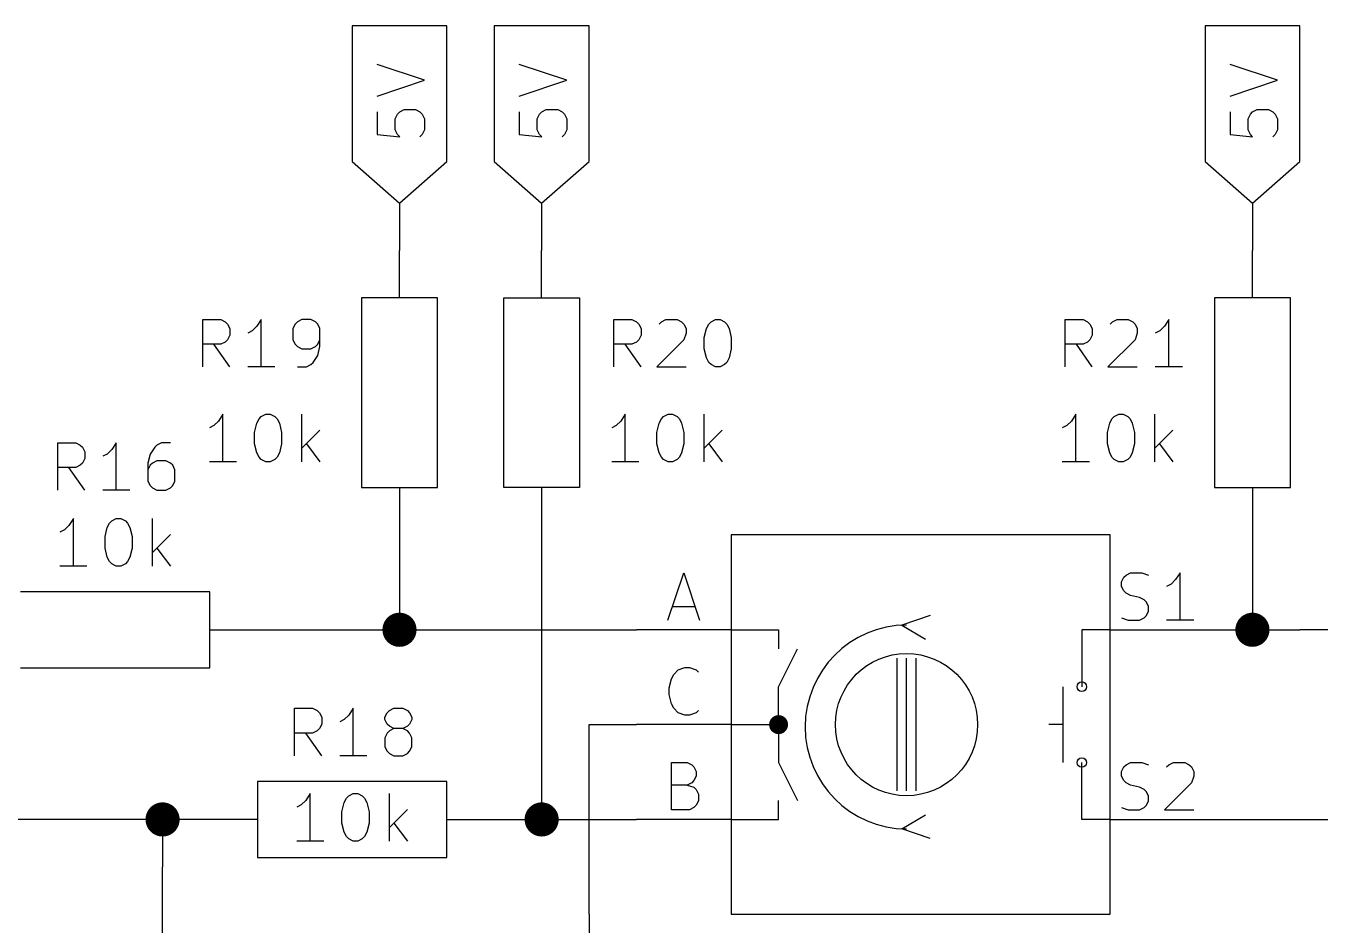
# Model space of a CAD drawing. Extents: x 0.4 to 11.3, y -7.9 to -0.4.
# Drawn here: x 3.006 to 4.371, y -3.811 to -2.863 of the extents above; entities that cross this region are included whole.
import ezdxf

# ---------------------------------------------------------------- set-up
doc = ezdxf.new("R2010")
doc.units = 0
doc.header["$MEASUREMENT"] = 0
for name, color, linetype in [('CYAN2', 4, 'CONTINUOUS'), ('GREEN3', 91, 'CONTINUOUS'), ('LYELLOW', 51, 'CONTINUOUS'), ('RED2', 1, 'CONTINUOUS'), ('RED3', 11, 'CONTINUOUS')]:
    doc.layers.add(name, color=color, linetype=linetype)

msp = doc.modelspace()

# ---------------------------------------------------------------- linework, layer by layer
at = {"layer": 'CYAN2', "linetype": 'CONTINUOUS'}
for p, q in [((3.1923, -3.2228), (3.1923, -3.1728)), ((3.1923, -3.1728), (3.2113, -3.1728)), ((3.1923, -3.2228), (3.1923, -3.1728)), ((3.1923, -3.1728), (3.2113, -3.1728)), ((3.2113, -3.1728), (3.2161, -3.1752)), ((3.2113, -3.1728), (3.2161, -3.1752)), ((3.2161, -3.1752), (3.2185, -3.1776)), ((3.2161, -3.1752), (3.2185, -3.1776)), ((3.2185, -3.1776), (3.2209, -3.1823)), ((3.2185, -3.1776), (3.2209, -3.1823)), ((3.2494, -3.1799), (3.2447, -3.1847)), ((3.2494, -3.1799), (3.2447, -3.1847)), ((3.2542, -3.1728), (3.2494, -3.1799)), ((3.2542, -3.1728), (3.2494, -3.1799)), ((3.2542, -3.2228), (3.2542, -3.1728)), ((3.2542, -3.2228), (3.2542, -3.1728)), ((3.2899, -3.1776), (3.2875, -3.1823)), ((3.2899, -3.1776), (3.2875, -3.1823)), ((3.2923, -3.1752), (3.2899, -3.1776)), ((3.2923, -3.1752), (3.2899, -3.1776)), ((3.2971, -3.1728), (3.2923, -3.1752)), ((3.2971, -3.1728), (3.2923, -3.1752)), ((3.3066, -3.1728), (3.2971, -3.1728)), ((3.3066, -3.1728), (3.2971, -3.1728)), ((3.3113, -3.1752), (3.3066, -3.1728)), ((3.3113, -3.1752), (3.3066, -3.1728)), ((3.3137, -3.1776), (3.3113, -3.1752)), ((3.3137, -3.1776), (3.3113, -3.1752)), ((3.3161, -3.1823), (3.3137, -3.1776)), ((3.3161, -3.1823), (3.3137, -3.1776)), ((3.6263, -3.2228), (3.6263, -3.1728)), ((3.6263, -3.1728), (3.6453, -3.1728)), ((3.6263, -3.2228), (3.6263, -3.1728)), ((3.6263, -3.1728), (3.6453, -3.1728)), ((3.6453, -3.1728), (3.6501, -3.1752)), ((3.6453, -3.1728), (3.6501, -3.1752)), ((3.6501, -3.1752), (3.6525, -3.1776)), ((3.6501, -3.1752), (3.6525, -3.1776)), ((3.6525, -3.1776), (3.6549, -3.1823)), ((3.6525, -3.1776), (3.6549, -3.1823)), ((3.6739, -3.1776), (3.6763, -3.1752)), ((3.6739, -3.1776), (3.6763, -3.1752)), ((3.6763, -3.1752), (3.681, -3.1728)), ((3.6763, -3.1752), (3.681, -3.1728)), ((3.681, -3.1728), (3.6929, -3.1728)), ((3.681, -3.1728), (3.6929, -3.1728)), ((3.6929, -3.1728), (3.6977, -3.1752)), ((3.6929, -3.1728), (3.6977, -3.1752)), ((3.6977, -3.1752), (3.7001, -3.1776)), ((3.6977, -3.1752), (3.7001, -3.1776)), ((3.7001, -3.1776), (3.7025, -3.1823)), ((3.7001, -3.1776), (3.7025, -3.1823)), ((3.7239, -3.1823), (3.7263, -3.1776)), ((3.7239, -3.1823), (3.7263, -3.1776)), ((3.7263, -3.1776), (3.7287, -3.1752)), ((3.7263, -3.1776), (3.7287, -3.1752)), ((3.7287, -3.1752), (3.7334, -3.1728)), ((3.7287, -3.1752), (3.7334, -3.1728)), ((3.7334, -3.1728), (3.7382, -3.1728)), ((3.7334, -3.1728), (3.7382, -3.1728)), ((3.7382, -3.1728), (3.7429, -3.1752)), ((3.7382, -3.1728), (3.7429, -3.1752)), ((3.7429, -3.1752), (3.7453, -3.1776)), ((3.7429, -3.1752), (3.7453, -3.1776)), ((3.7453, -3.1776), (3.7477, -3.1823)), ((3.7453, -3.1776), (3.7477, -3.1823)), ((4.1023, -3.2228), (4.1023, -3.1728)), ((4.1023, -3.1728), (4.1213, -3.1728)), ((4.1023, -3.2228), (4.1023, -3.1728)), ((4.1023, -3.1728), (4.1213, -3.1728)), ((4.1213, -3.1728), (4.1261, -3.1752)), ((4.1213, -3.1728), (4.1261, -3.1752)), ((4.1261, -3.1752), (4.1285, -3.1776)), ((4.1261, -3.1752), (4.1285, -3.1776)), ((4.1285, -3.1776), (4.1309, -3.1823)), ((4.1285, -3.1776), (4.1309, -3.1823)), ((4.1499, -3.1776), (4.1523, -3.1752)), ((4.1499, -3.1776), (4.1523, -3.1752)), ((4.1523, -3.1752), (4.1571, -3.1728)), ((4.1523, -3.1752), (4.1571, -3.1728)), ((4.1571, -3.1728), (4.169, -3.1728)), ((4.1571, -3.1728), (4.169, -3.1728)), ((4.169, -3.1728), (4.1737, -3.1752)), ((4.169, -3.1728), (4.1737, -3.1752)), ((4.1737, -3.1752), (4.1761, -3.1776)), ((4.1737, -3.1752), (4.1761, -3.1776)), ((4.1761, -3.1776), (4.1785, -3.1823)), ((4.1761, -3.1776), (4.1785, -3.1823)), ((4.2071, -3.1799), (4.2023, -3.1847)), ((4.2071, -3.1799), (4.2023, -3.1847)), ((4.2118, -3.1728), (4.2071, -3.1799)), ((4.2118, -3.1728), (4.2071, -3.1799)), ((4.2118, -3.2228), (4.2118, -3.1728)), ((4.2118, -3.2228), (4.2118, -3.1728)), ((3.2185, -3.1942), (3.2161, -3.1966)), ((3.2185, -3.1942), (3.2161, -3.1966)), ((3.2209, -3.1895), (3.2185, -3.1942)), ((3.2209, -3.1895), (3.2185, -3.1942)), ((3.2209, -3.1823), (3.2209, -3.1895)), ((3.2209, -3.1823), (3.2209, -3.1895)), ((3.2447, -3.1847), (3.2399, -3.1871)), ((3.2447, -3.1847), (3.2399, -3.1871)), ((3.2875, -3.1823), (3.2875, -3.1942)), ((3.2875, -3.1823), (3.2875, -3.1942)), ((3.2875, -3.1942), (3.2899, -3.199)), ((3.2875, -3.1942), (3.2899, -3.199)), ((3.3137, -3.199), (3.3161, -3.1942)), ((3.3137, -3.199), (3.3161, -3.1942)), ((3.3161, -3.2014), (3.3161, -3.1823)), ((3.3161, -3.2014), (3.3161, -3.1823)), ((3.6525, -3.1942), (3.6501, -3.1966)), ((3.6525, -3.1942), (3.6501, -3.1966)), ((3.6549, -3.1895), (3.6525, -3.1942)), ((3.6549, -3.1895), (3.6525, -3.1942)), ((3.6549, -3.1823), (3.6549, -3.1895)), ((3.6549, -3.1823), (3.6549, -3.1895)), ((3.7001, -3.1942), (3.6715, -3.2228)), ((3.7001, -3.1942), (3.6715, -3.2228)), ((3.7025, -3.1871), (3.7001, -3.1942)), ((3.7025, -3.1871), (3.7001, -3.1942)), ((3.7025, -3.1823), (3.7025, -3.1871)), ((3.7025, -3.1823), (3.7025, -3.1871)), ((3.7215, -3.1919), (3.7239, -3.1823)), ((3.7215, -3.1919), (3.7239, -3.1823)), ((3.7215, -3.2038), (3.7215, -3.1919)), ((3.7215, -3.2038), (3.7215, -3.1919)), ((3.7477, -3.1823), (3.7501, -3.1919)), ((3.7477, -3.1823), (3.7501, -3.1919)), ((3.7501, -3.1919), (3.7501, -3.2038)), ((3.7501, -3.1919), (3.7501, -3.2038)), ((4.1285, -3.1942), (4.1261, -3.1966)), ((4.1285, -3.1942), (4.1261, -3.1966)), ((4.1309, -3.1895), (4.1285, -3.1942)), ((4.1309, -3.1895), (4.1285, -3.1942)), ((4.1309, -3.1823), (4.1309, -3.1895)), ((4.1309, -3.1823), (4.1309, -3.1895)), ((4.1761, -3.1942), (4.1475, -3.2228)), ((4.1761, -3.1942), (4.1475, -3.2228)), ((4.1785, -3.1871), (4.1761, -3.1942)), ((4.1785, -3.1871), (4.1761, -3.1942)), ((4.1785, -3.1823), (4.1785, -3.1871)), ((4.1785, -3.1823), (4.1785, -3.1871)), ((4.2023, -3.1847), (4.1975, -3.1871)), ((4.2023, -3.1847), (4.1975, -3.1871)), ((3.2113, -3.199), (3.1923, -3.199)), ((3.2113, -3.199), (3.1923, -3.199)), ((3.2209, -3.2228), (3.2042, -3.199)), ((3.2209, -3.2228), (3.2042, -3.199)), ((3.2161, -3.1966), (3.2113, -3.199)), ((3.2161, -3.1966), (3.2113, -3.199)), ((3.2899, -3.199), (3.2923, -3.2014)), ((3.2899, -3.199), (3.2923, -3.2014)), ((3.2923, -3.2014), (3.2971, -3.2038)), ((3.2923, -3.2014), (3.2971, -3.2038)), ((3.2971, -3.2038), (3.3066, -3.2038)), ((3.2971, -3.2038), (3.3066, -3.2038)), ((3.3066, -3.2038), (3.3113, -3.2014)), ((3.3066, -3.2038), (3.3113, -3.2014)), ((3.3113, -3.2014), (3.3137, -3.199)), ((3.3113, -3.2014), (3.3137, -3.199)), ((3.3137, -3.2109), (3.3161, -3.2014)), ((3.3137, -3.2109), (3.3161, -3.2014)), ((3.6453, -3.199), (3.6263, -3.199)), ((3.6453, -3.199), (3.6263, -3.199)), ((3.6549, -3.2228), (3.6382, -3.199)), ((3.6549, -3.2228), (3.6382, -3.199)), ((3.6501, -3.1966), (3.6453, -3.199)), ((3.6501, -3.1966), (3.6453, -3.199)), ((3.7239, -3.2133), (3.7215, -3.2038)), ((3.7239, -3.2133), (3.7215, -3.2038)), ((3.7501, -3.2038), (3.7477, -3.2133)), ((3.7501, -3.2038), (3.7477, -3.2133)), ((4.1213, -3.199), (4.1023, -3.199)), ((4.1213, -3.199), (4.1023, -3.199)), ((4.1309, -3.2228), (4.1142, -3.199)), ((4.1309, -3.2228), (4.1142, -3.199)), ((4.1261, -3.1966), (4.1213, -3.199)), ((4.1261, -3.1966), (4.1213, -3.199)), ((3.2685, -3.2228), (3.2399, -3.2228)), ((3.2685, -3.2228), (3.2399, -3.2228)), ((3.2923, -3.2228), (3.3018, -3.2228)), ((3.2923, -3.2228), (3.3018, -3.2228)), ((3.3018, -3.2228), (3.3066, -3.2204)), ((3.3018, -3.2228), (3.3066, -3.2204)), ((3.3066, -3.2204), (3.309, -3.218)), ((3.3066, -3.2204), (3.309, -3.218)), ((3.309, -3.218), (3.3137, -3.2109)), ((3.309, -3.218), (3.3137, -3.2109)), ((3.6715, -3.2228), (3.7025, -3.2228)), ((3.6715, -3.2228), (3.7025, -3.2228)), ((3.7263, -3.218), (3.7239, -3.2133)), ((3.7263, -3.218), (3.7239, -3.2133)), ((3.7287, -3.2204), (3.7263, -3.218)), ((3.7287, -3.2204), (3.7263, -3.218)), ((3.7334, -3.2228), (3.7287, -3.2204)), ((3.7334, -3.2228), (3.7287, -3.2204)), ((3.7382, -3.2228), (3.7334, -3.2228)), ((3.7382, -3.2228), (3.7334, -3.2228)), ((3.7429, -3.2204), (3.7382, -3.2228)), ((3.7429, -3.2204), (3.7382, -3.2228)), ((3.7453, -3.218), (3.7429, -3.2204)), ((3.7453, -3.218), (3.7429, -3.2204)), ((3.7477, -3.2133), (3.7453, -3.218)), ((3.7477, -3.2133), (3.7453, -3.218)), ((4.1475, -3.2228), (4.1785, -3.2228)), ((4.1475, -3.2228), (4.1785, -3.2228)), ((4.2261, -3.2228), (4.1975, -3.2228)), ((4.2261, -3.2228), (4.1975, -3.2228)), ((3.2137, -3.2728), (3.209, -3.2799)), ((3.2137, -3.2728), (3.209, -3.2799)), ((3.2137, -3.3228), (3.2137, -3.2728)), ((3.2137, -3.3228), (3.2137, -3.2728)), ((3.2494, -3.2823), (3.2518, -3.2776)), ((3.2494, -3.2823), (3.2518, -3.2776)), ((3.2518, -3.2776), (3.2542, -3.2752)), ((3.2518, -3.2776), (3.2542, -3.2752)), ((3.2542, -3.2752), (3.259, -3.2728)), ((3.2542, -3.2752), (3.259, -3.2728)), ((3.259, -3.2728), (3.2637, -3.2728)), ((3.259, -3.2728), (3.2637, -3.2728)), ((3.2637, -3.2728), (3.2685, -3.2752)), ((3.2637, -3.2728), (3.2685, -3.2752)), ((3.2685, -3.2752), (3.2709, -3.2776)), ((3.2685, -3.2752), (3.2709, -3.2776)), ((3.2709, -3.2776), (3.2732, -3.2823)), ((3.2709, -3.2776), (3.2732, -3.2823)), ((3.297, -3.3228), (3.297, -3.2728)), ((3.297, -3.3228), (3.297, -3.2728)), ((3.6382, -3.2728), (3.6334, -3.2799)), ((3.6382, -3.2728), (3.6334, -3.2799)), ((3.6382, -3.3228), (3.6382, -3.2728)), ((3.6382, -3.3228), (3.6382, -3.2728)), ((3.6739, -3.2823), (3.6763, -3.2776)), ((3.6739, -3.2823), (3.6763, -3.2776)), ((3.6763, -3.2776), (3.6787, -3.2752)), ((3.6763, -3.2776), (3.6787, -3.2752)), ((3.6787, -3.2752), (3.6834, -3.2728)), ((3.6787, -3.2752), (3.6834, -3.2728)), ((3.6834, -3.2728), (3.6882, -3.2728)), ((3.6834, -3.2728), (3.6882, -3.2728)), ((3.6882, -3.2728), (3.6929, -3.2752)), ((3.6882, -3.2728), (3.6929, -3.2752)), ((3.6929, -3.2752), (3.6953, -3.2776)), ((3.6929, -3.2752), (3.6953, -3.2776)), ((3.6953, -3.2776), (3.6977, -3.2823)), ((3.6953, -3.2776), (3.6977, -3.2823)), ((3.7215, -3.3228), (3.7215, -3.2728)), ((3.7215, -3.3228), (3.7215, -3.2728)), ((4.1137, -3.2728), (4.109, -3.2799)), ((4.1137, -3.2728), (4.109, -3.2799)), ((4.1137, -3.3228), (4.1137, -3.2728)), ((4.1137, -3.3228), (4.1137, -3.2728)), ((4.1494, -3.2823), (4.1518, -3.2776)), ((4.1494, -3.2823), (4.1518, -3.2776)), ((4.1518, -3.2776), (4.1542, -3.2752)), ((4.1518, -3.2776), (4.1542, -3.2752)), ((4.1542, -3.2752), (4.159, -3.2728)), ((4.1542, -3.2752), (4.159, -3.2728)), ((4.159, -3.2728), (4.1637, -3.2728)), ((4.159, -3.2728), (4.1637, -3.2728)), ((4.1637, -3.2728), (4.1685, -3.2752)), ((4.1637, -3.2728), (4.1685, -3.2752)), ((4.1685, -3.2752), (4.1709, -3.2776)), ((4.1685, -3.2752), (4.1709, -3.2776)), ((4.1709, -3.2776), (4.1732, -3.2823)), ((4.1709, -3.2776), (4.1732, -3.2823)), ((4.197, -3.3228), (4.197, -3.2728)), ((4.197, -3.3228), (4.197, -3.2728)), ((3.2042, -3.2847), (3.1994, -3.2871)), ((3.2042, -3.2847), (3.1994, -3.2871)), ((3.209, -3.2799), (3.2042, -3.2847)), ((3.209, -3.2799), (3.2042, -3.2847)), ((3.2471, -3.2919), (3.2494, -3.2823)), ((3.2471, -3.2919), (3.2494, -3.2823)), ((3.2732, -3.2823), (3.2756, -3.2919)), ((3.2732, -3.2823), (3.2756, -3.2919)), ((3.3161, -3.2895), (3.297, -3.3085)), ((3.3161, -3.2895), (3.297, -3.3085)), ((3.6287, -3.2847), (3.6239, -3.2871)), ((3.6287, -3.2847), (3.6239, -3.2871)), ((3.6334, -3.2799), (3.6287, -3.2847)), ((3.6334, -3.2799), (3.6287, -3.2847)), ((3.6715, -3.2919), (3.6739, -3.2823)), ((3.6715, -3.2919), (3.6739, -3.2823)), ((3.6977, -3.2823), (3.7001, -3.2919)), ((3.6977, -3.2823), (3.7001, -3.2919)), ((3.7406, -3.2895), (3.7215, -3.3085)), ((3.7406, -3.2895), (3.7215, -3.3085)), ((4.1042, -3.2847), (4.0994, -3.2871)), ((4.1042, -3.2847), (4.0994, -3.2871)), ((4.109, -3.2799), (4.1042, -3.2847)), ((4.109, -3.2799), (4.1042, -3.2847)), ((4.1471, -3.2919), (4.1494, -3.2823)), ((4.1471, -3.2919), (4.1494, -3.2823)), ((4.1732, -3.2823), (4.1756, -3.2919)), ((4.1732, -3.2823), (4.1756, -3.2919)), ((4.2161, -3.2895), (4.197, -3.3085)), ((4.2161, -3.2895), (4.197, -3.3085)), ((3.0393, -3.3528), (3.0393, -3.3028)), ((3.0393, -3.3028), (3.0583, -3.3028)), ((3.0393, -3.3528), (3.0393, -3.3028)), ((3.0393, -3.3028), (3.0583, -3.3028)), ((3.0583, -3.3028), (3.0631, -3.3052)), ((3.0583, -3.3028), (3.0631, -3.3052)), ((3.1012, -3.3028), (3.0964, -3.3099)), ((3.1012, -3.3028), (3.0964, -3.3099)), ((3.1012, -3.3528), (3.1012, -3.3028)), ((3.1012, -3.3528), (3.1012, -3.3028)), ((3.1488, -3.3028), (3.144, -3.3052)), ((3.1488, -3.3028), (3.144, -3.3052)), ((3.1583, -3.3028), (3.1488, -3.3028)), ((3.1583, -3.3028), (3.1488, -3.3028)), ((3.2471, -3.3038), (3.2471, -3.2919)), ((3.2471, -3.3038), (3.2471, -3.2919)), ((3.2494, -3.3133), (3.2471, -3.3038)), ((3.2494, -3.3133), (3.2471, -3.3038)), ((3.2756, -3.3038), (3.2732, -3.3133)), ((3.2756, -3.3038), (3.2732, -3.3133)), ((3.2756, -3.2919), (3.2756, -3.3038)), ((3.2756, -3.2919), (3.2756, -3.3038)), ((3.3018, -3.3038), (3.3161, -3.3228)), ((3.3018, -3.3038), (3.3161, -3.3228)), ((3.6715, -3.3038), (3.6715, -3.2919)), ((3.6715, -3.3038), (3.6715, -3.2919)), ((3.6739, -3.3133), (3.6715, -3.3038)), ((3.6739, -3.3133), (3.6715, -3.3038)), ((3.7001, -3.3038), (3.6977, -3.3133)), ((3.7001, -3.3038), (3.6977, -3.3133)), ((3.7001, -3.2919), (3.7001, -3.3038)), ((3.7001, -3.2919), (3.7001, -3.3038)), ((3.7263, -3.3038), (3.7406, -3.3228)), ((3.7263, -3.3038), (3.7406, -3.3228)), ((4.1471, -3.3038), (4.1471, -3.2919)), ((4.1471, -3.3038), (4.1471, -3.2919)), ((4.1494, -3.3133), (4.1471, -3.3038)), ((4.1494, -3.3133), (4.1471, -3.3038)), ((4.1756, -3.3038), (4.1732, -3.3133)), ((4.1756, -3.3038), (4.1732, -3.3133)), ((4.1756, -3.2919), (4.1756, -3.3038)), ((4.1756, -3.2919), (4.1756, -3.3038)), ((4.2018, -3.3038), (4.2161, -3.3228)), ((4.2018, -3.3038), (4.2161, -3.3228)), ((3.0631, -3.3052), (3.0655, -3.3076)), ((3.0631, -3.3052), (3.0655, -3.3076)), ((3.0655, -3.3076), (3.0679, -3.3123)), ((3.0655, -3.3076), (3.0679, -3.3123)), ((3.0679, -3.3123), (3.0679, -3.3195)), ((3.0679, -3.3123), (3.0679, -3.3195)), ((3.0917, -3.3147), (3.0869, -3.3171)), ((3.0917, -3.3147), (3.0869, -3.3171)), ((3.0964, -3.3099), (3.0917, -3.3147)), ((3.0964, -3.3099), (3.0917, -3.3147)), ((3.1369, -3.3147), (3.1345, -3.3242)), ((3.1369, -3.3147), (3.1345, -3.3242)), ((3.1417, -3.3076), (3.1369, -3.3147)), ((3.1417, -3.3076), (3.1369, -3.3147)), ((3.144, -3.3052), (3.1417, -3.3076)), ((3.144, -3.3052), (3.1417, -3.3076)), ((3.2518, -3.318), (3.2494, -3.3133)), ((3.2518, -3.318), (3.2494, -3.3133)), ((3.2542, -3.3204), (3.2518, -3.318)), ((3.2542, -3.3204), (3.2518, -3.318)), ((3.2709, -3.318), (3.2685, -3.3204)), ((3.2709, -3.318), (3.2685, -3.3204)), ((3.2732, -3.3133), (3.2709, -3.318)), ((3.2732, -3.3133), (3.2709, -3.318)), ((3.6763, -3.318), (3.6739, -3.3133)), ((3.6763, -3.318), (3.6739, -3.3133)), ((3.6787, -3.3204), (3.6763, -3.318)), ((3.6787, -3.3204), (3.6763, -3.318)), ((3.6953, -3.318), (3.6929, -3.3204)), ((3.6953, -3.318), (3.6929, -3.3204)), ((3.6977, -3.3133), (3.6953, -3.318)), ((3.6977, -3.3133), (3.6953, -3.318)), ((4.1518, -3.318), (4.1494, -3.3133)), ((4.1518, -3.318), (4.1494, -3.3133)), ((4.1542, -3.3204), (4.1518, -3.318)), ((4.1542, -3.3204), (4.1518, -3.318)), ((4.1709, -3.318), (4.1685, -3.3204)), ((4.1709, -3.318), (4.1685, -3.3204)), ((4.1732, -3.3133), (4.1709, -3.318)), ((4.1732, -3.3133), (4.1709, -3.318)), ((3.0583, -3.329), (3.0393, -3.329)), ((3.0583, -3.329), (3.0393, -3.329)), ((3.0679, -3.3528), (3.0512, -3.329)), ((3.0679, -3.3528), (3.0512, -3.329)), ((3.0631, -3.3266), (3.0583, -3.329)), ((3.0631, -3.3266), (3.0583, -3.329)), ((3.0655, -3.3242), (3.0631, -3.3266)), ((3.0655, -3.3242), (3.0631, -3.3266)), ((3.0679, -3.3195), (3.0655, -3.3242)), ((3.0679, -3.3195), (3.0655, -3.3242)), ((3.1345, -3.3242), (3.1345, -3.3433)), ((3.1345, -3.3242), (3.1345, -3.3433)), ((3.1369, -3.3266), (3.1345, -3.3314)), ((3.1369, -3.3266), (3.1345, -3.3314)), ((3.1393, -3.3242), (3.1369, -3.3266)), ((3.1393, -3.3242), (3.1369, -3.3266)), ((3.144, -3.3218), (3.1393, -3.3242)), ((3.144, -3.3218), (3.1393, -3.3242)), ((3.1536, -3.3218), (3.144, -3.3218)), ((3.1536, -3.3218), (3.144, -3.3218)), ((3.1583, -3.3242), (3.1536, -3.3218)), ((3.1583, -3.3242), (3.1536, -3.3218)), ((3.1607, -3.3266), (3.1583, -3.3242)), ((3.1607, -3.3266), (3.1583, -3.3242)), ((3.1631, -3.3314), (3.1607, -3.3266)), ((3.1631, -3.3314), (3.1607, -3.3266)), ((3.1631, -3.3433), (3.1631, -3.3314)), ((3.1631, -3.3433), (3.1631, -3.3314)), ((3.228, -3.3228), (3.1994, -3.3228)), ((3.228, -3.3228), (3.1994, -3.3228)), ((3.259, -3.3228), (3.2542, -3.3204)), ((3.259, -3.3228), (3.2542, -3.3204)), ((3.2637, -3.3228), (3.259, -3.3228)), ((3.2637, -3.3228), (3.259, -3.3228)), ((3.2685, -3.3204), (3.2637, -3.3228)), ((3.2685, -3.3204), (3.2637, -3.3228)), ((3.6525, -3.3228), (3.6239, -3.3228)), ((3.6525, -3.3228), (3.6239, -3.3228)), ((3.6834, -3.3228), (3.6787, -3.3204)), ((3.6834, -3.3228), (3.6787, -3.3204)), ((3.6882, -3.3228), (3.6834, -3.3228)), ((3.6882, -3.3228), (3.6834, -3.3228)), ((3.6929, -3.3204), (3.6882, -3.3228)), ((3.6929, -3.3204), (3.6882, -3.3228)), ((4.128, -3.3228), (4.0994, -3.3228)), ((4.128, -3.3228), (4.0994, -3.3228)), ((4.159, -3.3228), (4.1542, -3.3204)), ((4.159, -3.3228), (4.1542, -3.3204)), ((4.1637, -3.3228), (4.159, -3.3228)), ((4.1637, -3.3228), (4.159, -3.3228)), ((4.1685, -3.3204), (4.1637, -3.3228)), ((4.1685, -3.3204), (4.1637, -3.3228)), ((3.1345, -3.3433), (3.1369, -3.348)), ((3.1345, -3.3433), (3.1369, -3.348)), ((3.1607, -3.348), (3.1631, -3.3433)), ((3.1607, -3.348), (3.1631, -3.3433)), ((3.1155, -3.3528), (3.0869, -3.3528)), ((3.1155, -3.3528), (3.0869, -3.3528)), ((3.1369, -3.348), (3.1393, -3.3504)), ((3.1369, -3.348), (3.1393, -3.3504)), ((3.1393, -3.3504), (3.144, -3.3528)), ((3.1393, -3.3504), (3.144, -3.3528)), ((3.144, -3.3528), (3.1536, -3.3528)), ((3.144, -3.3528), (3.1536, -3.3528)), ((3.1536, -3.3528), (3.1583, -3.3504)), ((3.1536, -3.3528), (3.1583, -3.3504)), ((3.1583, -3.3504), (3.1607, -3.348)), ((3.1583, -3.3504), (3.1607, -3.348)), ((3.0559, -3.3828), (3.0512, -3.3899)), ((3.0559, -3.3828), (3.0512, -3.3899)), ((3.0559, -3.4328), (3.0559, -3.3828)), ((3.0559, -3.4328), (3.0559, -3.3828)), ((3.094, -3.3876), (3.0964, -3.3852)), ((3.094, -3.3876), (3.0964, -3.3852)), ((3.0964, -3.3852), (3.1012, -3.3828)), ((3.0964, -3.3852), (3.1012, -3.3828)), ((3.1012, -3.3828), (3.1059, -3.3828)), ((3.1012, -3.3828), (3.1059, -3.3828)), ((3.1059, -3.3828), (3.1107, -3.3852)), ((3.1059, -3.3828), (3.1107, -3.3852)), ((3.1107, -3.3852), (3.1131, -3.3876)), ((3.1107, -3.3852), (3.1131, -3.3876)), ((3.1393, -3.4328), (3.1393, -3.3828)), ((3.1393, -3.4328), (3.1393, -3.3828)), ((3.0464, -3.3947), (3.0417, -3.3971)), ((3.0464, -3.3947), (3.0417, -3.3971)), ((3.0512, -3.3899), (3.0464, -3.3947)), ((3.0512, -3.3899), (3.0464, -3.3947)), ((3.0893, -3.4018), (3.0917, -3.3923)), ((3.0893, -3.4018), (3.0917, -3.3923)), ((3.0917, -3.3923), (3.094, -3.3876)), ((3.0917, -3.3923), (3.094, -3.3876)), ((3.1131, -3.3876), (3.1155, -3.3923)), ((3.1131, -3.3876), (3.1155, -3.3923)), ((3.1155, -3.3923), (3.1179, -3.4018)), ((3.1155, -3.3923), (3.1179, -3.4018)), ((3.1583, -3.3995), (3.1393, -3.4185)), ((3.1583, -3.3995), (3.1393, -3.4185)), ((3.0893, -3.4138), (3.0893, -3.4018)), ((3.0893, -3.4138), (3.0893, -3.4018)), ((3.0917, -3.4233), (3.0893, -3.4138)), ((3.0917, -3.4233), (3.0893, -3.4138)), ((3.1179, -3.4138), (3.1155, -3.4233)), ((3.1179, -3.4138), (3.1155, -3.4233)), ((3.1179, -3.4018), (3.1179, -3.4138)), ((3.1179, -3.4018), (3.1179, -3.4138)), ((3.144, -3.4138), (3.1583, -3.4328)), ((3.144, -3.4138), (3.1583, -3.4328)), ((3.094, -3.428), (3.0917, -3.4233)), ((3.094, -3.428), (3.0917, -3.4233)), ((3.1155, -3.4233), (3.1131, -3.428)), ((3.1155, -3.4233), (3.1131, -3.428)), ((3.0702, -3.4328), (3.0417, -3.4328)), ((3.0702, -3.4328), (3.0417, -3.4328)), ((3.0964, -3.4304), (3.094, -3.428)), ((3.0964, -3.4304), (3.094, -3.428)), ((3.1012, -3.4328), (3.0964, -3.4304)), ((3.1012, -3.4328), (3.0964, -3.4304)), ((3.1059, -3.4328), (3.1012, -3.4328)), ((3.1059, -3.4328), (3.1012, -3.4328)), ((3.1107, -3.4304), (3.1059, -3.4328)), ((3.1107, -3.4304), (3.1059, -3.4328)), ((3.1131, -3.428), (3.1107, -3.4304)), ((3.1131, -3.428), (3.1107, -3.4304)), ((3.2893, -3.6328), (3.2893, -3.5828)), ((3.2893, -3.5828), (3.3083, -3.5828)), ((3.3083, -3.5828), (3.3131, -3.5852)), ((3.3131, -3.5852), (3.3155, -3.5876)), ((3.3155, -3.5876), (3.3179, -3.5923)), ((3.3464, -3.5899), (3.3417, -3.5947)), ((3.3512, -3.5828), (3.3464, -3.5899)), ((3.3512, -3.6328), (3.3512, -3.5828)), ((3.3845, -3.5923), (3.3869, -3.5876)), ((3.3869, -3.5876), (3.3893, -3.5852)), ((3.3893, -3.5852), (3.394, -3.5828)), ((3.394, -3.5828), (3.4036, -3.5828)), ((3.4036, -3.5828), (3.4083, -3.5852)), ((3.4083, -3.5852), (3.4107, -3.5876)), ((3.4107, -3.5876), (3.4131, -3.5923)), ((3.3155, -3.6042), (3.3131, -3.6066)), ((3.3179, -3.5995), (3.3155, -3.6042)), ((3.3179, -3.5923), (3.3179, -3.5995)), ((3.3417, -3.5947), (3.3369, -3.5971)), ((3.3845, -3.5947), (3.3845, -3.5923)), ((3.3869, -3.5995), (3.3845, -3.5947)), ((3.3893, -3.6018), (3.3869, -3.5995)), ((3.394, -3.6042), (3.3893, -3.6018)), ((3.394, -3.6042), (3.3893, -3.6066)), ((3.4036, -3.6042), (3.394, -3.6042)), ((3.4083, -3.6018), (3.4036, -3.6042)), ((3.4083, -3.6066), (3.4036, -3.6042)), ((3.4107, -3.5995), (3.4083, -3.6018)), ((3.4131, -3.5947), (3.4107, -3.5995)), ((3.4131, -3.5923), (3.4131, -3.5947)), ((3.3083, -3.609), (3.2893, -3.609)), ((3.3179, -3.6328), (3.3012, -3.609)), ((3.3131, -3.6066), (3.3083, -3.609)), ((3.3869, -3.609), (3.3845, -3.6138)), ((3.3845, -3.6138), (3.3845, -3.6233)), ((3.3893, -3.6066), (3.3869, -3.609)), ((3.4107, -3.609), (3.4083, -3.6066)), ((3.4131, -3.6138), (3.4107, -3.609)), ((3.4131, -3.6233), (3.4131, -3.6138)), ((3.3845, -3.6233), (3.3869, -3.628)), ((3.3869, -3.628), (3.3893, -3.6304)), ((3.3893, -3.6304), (3.394, -3.6328)), ((3.4036, -3.6328), (3.4083, -3.6304)), ((3.4083, -3.6304), (3.4107, -3.628)), ((3.4107, -3.628), (3.4131, -3.6233)), ((3.3655, -3.6328), (3.3369, -3.6328)), ((3.394, -3.6328), (3.4036, -3.6328)), ((3.3059, -3.6728), (3.3012, -3.6799)), ((3.3059, -3.7228), (3.3059, -3.6728)), ((3.3464, -3.6752), (3.3512, -3.6728)), ((3.3512, -3.6728), (3.3559, -3.6728)), ((3.3559, -3.6728), (3.3607, -3.6752)), ((3.3893, -3.7228), (3.3893, -3.6728)), ((3.2964, -3.6847), (3.2917, -3.6871)), ((3.3012, -3.6799), (3.2964, -3.6847)), ((3.3393, -3.6918), (3.3417, -3.6823)), ((3.3417, -3.6823), (3.344, -3.6776)), ((3.344, -3.6776), (3.3464, -3.6752)), ((3.3607, -3.6752), (3.3631, -3.6776)), ((3.3631, -3.6776), (3.3655, -3.6823)), ((3.3655, -3.6823), (3.3679, -3.6918)), ((3.3393, -3.7038), (3.3393, -3.6918)), ((3.3679, -3.6918), (3.3679, -3.7038)), ((3.4083, -3.6895), (3.3893, -3.7085)), ((3.3417, -3.7133), (3.3393, -3.7038)), ((3.344, -3.718), (3.3417, -3.7133)), ((3.3655, -3.7133), (3.3631, -3.718)), ((3.3679, -3.7038), (3.3655, -3.7133)), ((3.394, -3.7038), (3.4083, -3.7228)), ((3.3202, -3.7228), (3.2917, -3.7228)), ((3.3464, -3.7204), (3.344, -3.718)), ((3.3512, -3.7228), (3.3464, -3.7204)), ((3.3559, -3.7228), (3.3512, -3.7228)), ((3.3607, -3.7204), (3.3559, -3.7228)), ((3.3631, -3.718), (3.3607, -3.7204))]:
    msp.add_line(p, q, dxfattribs=at)
at = {"layer": 'GREEN3', "linetype": 'CONTINUOUS'}
for p, q in [((3.4, -3.05), (3.4, -3.1)), ((3.55, -3.05), (3.55, -3.1)), ((4.3, -3.05), (4.3, -3.1)), ((3.4, -3.4), (3.4, -3.5)), ((3.55, -3.4), (3.55, -3.7)), ((4.3, -3.4), (4.3, -3.5)), ((3.25, -3.5), (3.4, -3.5)), ((3.4, -3.5), (3.65, -3.5)), ((4.25, -3.5), (4.3, -3.5)), ((4.3, -3.5), (4.35, -3.5)), ((3.6, -3.6), (3.65, -3.6)), ((3.6, -3.8), (3.6, -3.6)), ((3.15, -3.7), (2.85, -3.7)), ((3.2, -3.7), (3.15, -3.7)), ((3.15, -3.7), (3.15, -3.75)), ((3.5, -3.7), (3.55, -3.7)), ((3.55, -3.7), (3.65, -3.7)), ((4.25, -3.7), (4.5, -3.7))]:
    msp.add_line(p, q, dxfattribs=at)
at = {"layer": 'GREEN3', "const_width": 0.018}
for points in [[(3.391, -3.5, 1), (3.409, -3.5, 1)], [(4.291, -3.5, 1), (4.309, -3.5, 1)], [(3.141, -3.7, 1), (3.159, -3.7, 1)], [(3.541, -3.7, 1), (3.559, -3.7, 1)]]:
    msp.add_lwpolyline(points, format="xyb", close=True, dxfattribs=at)
at = {"layer": 'LYELLOW', "linetype": 'CONTINUOUS'}
for p, q in [((3.75, -3.4), (3.75, -3.8)), ((4.15, -3.4), (3.75, -3.4)), ((4.15, -3.8), (4.15, -3.4)), ((3.75, -3.8), (4.15, -3.8))]:
    msp.add_line(p, q, dxfattribs=at)
at = {"layer": 'RED2', "linetype": 'CONTINUOUS'}
for p, q in [((3.4, -2.8632), (3.35, -2.8632)), ((3.35, -2.8632), (3.35, -3.0062)), ((3.45, -2.8632), (3.4, -2.8632)), ((3.45, -3.0062), (3.45, -2.8632)), ((3.55, -2.8632), (3.5, -2.8632)), ((3.5, -2.8632), (3.5, -3.0062)), ((3.6, -2.8632), (3.55, -2.8632)), ((3.6, -3.0062), (3.6, -2.8632)), ((4.3, -2.8632), (4.25, -2.8632)), ((4.25, -2.8632), (4.25, -3.0062)), ((4.35, -2.8632), (4.3, -2.8632)), ((4.35, -3.0062), (4.35, -2.8632)), ((3.4264, -2.9206), (3.3764, -2.9039)), ((3.5764, -2.9206), (3.5264, -2.9039)), ((4.3264, -2.9206), (4.2764, -2.9039)), ((3.3764, -2.9373), (3.4264, -2.9206)), ((3.5264, -2.9373), (3.5764, -2.9206)), ((4.2764, -2.9373), (4.3264, -2.9206)), ((3.3764, -2.9539), (3.3764, -2.9777)), ((3.3954, -2.9611), (3.3978, -2.9563)), ((3.3954, -2.973), (3.3954, -2.9611)), ((3.3978, -2.9563), (3.4002, -2.9539)), ((3.4002, -2.9539), (3.4049, -2.9515)), ((3.4049, -2.9515), (3.4169, -2.9515)), ((3.4169, -2.9515), (3.4216, -2.9539)), ((3.4216, -2.9539), (3.424, -2.9563)), ((3.424, -2.9563), (3.4264, -2.9611)), ((3.4264, -2.9611), (3.4264, -2.973)), ((3.5264, -2.9539), (3.5264, -2.9777)), ((3.5454, -2.9611), (3.5478, -2.9563)), ((3.5454, -2.973), (3.5454, -2.9611)), ((3.5478, -2.9563), (3.5502, -2.9539)), ((3.5502, -2.9539), (3.5549, -2.9515)), ((3.5549, -2.9515), (3.5669, -2.9515)), ((3.5669, -2.9515), (3.5716, -2.9539)), ((3.5716, -2.9539), (3.574, -2.9563)), ((3.574, -2.9563), (3.5764, -2.9611)), ((3.5764, -2.9611), (3.5764, -2.973)), ((4.2764, -2.9539), (4.2764, -2.9777)), ((4.2954, -2.9611), (4.2978, -2.9563)), ((4.2954, -2.973), (4.2954, -2.9611)), ((4.2978, -2.9563), (4.3002, -2.9539)), ((4.3002, -2.9539), (4.3049, -2.9515)), ((4.3049, -2.9515), (4.3169, -2.9515)), ((4.3169, -2.9515), (4.3216, -2.9539)), ((4.3216, -2.9539), (4.324, -2.9563)), ((4.324, -2.9563), (4.3264, -2.9611)), ((4.3264, -2.9611), (4.3264, -2.973)), ((3.3978, -2.9777), (3.3954, -2.973)), ((3.4264, -2.973), (3.424, -2.9777)), ((3.5478, -2.9777), (3.5454, -2.973)), ((3.5764, -2.973), (3.574, -2.9777)), ((4.2978, -2.9777), (4.2954, -2.973)), ((4.3264, -2.973), (4.324, -2.9777)), ((3.3764, -2.9777), (3.4002, -2.9801)), ((3.4002, -2.9801), (3.3978, -2.9777)), ((3.424, -2.9777), (3.4216, -2.9801)), ((3.5264, -2.9777), (3.5502, -2.9801)), ((3.5502, -2.9801), (3.5478, -2.9777)), ((3.574, -2.9777), (3.5716, -2.9801)), ((4.2764, -2.9777), (4.3002, -2.9801)), ((4.3002, -2.9801), (4.2978, -2.9777)), ((4.324, -2.9777), (4.3216, -2.9801)), ((3.35, -3.0062), (3.4, -3.05)), ((3.4, -3.05), (3.45, -3.0062)), ((3.5, -3.0062), (3.55, -3.05)), ((3.55, -3.05), (3.6, -3.0062)), ((4.25, -3.0062), (4.3, -3.05)), ((4.3, -3.05), (4.35, -3.0062)), ((3.4, -3.15), (3.4, -3.1)), ((3.4, -3.15), (3.4, -3.1)), ((3.55, -3.15), (3.55, -3.1)), ((3.55, -3.15), (3.55, -3.1)), ((4.3, -3.15), (4.3, -3.1)), ((4.3, -3.15), (4.3, -3.1)), ((3.44, -3.15), (3.36, -3.15)), ((3.36, -3.15), (3.36, -3.35)), ((3.44, -3.35), (3.44, -3.15)), ((3.51, -3.35), (3.51, -3.15)), ((3.51, -3.15), (3.59, -3.15)), ((3.59, -3.15), (3.59, -3.35)), ((4.34, -3.15), (4.26, -3.15)), ((4.26, -3.15), (4.26, -3.35)), ((4.34, -3.35), (4.34, -3.15)), ((3.36, -3.35), (3.44, -3.35)), ((3.4, -3.35), (3.4, -3.4)), ((3.4, -3.35), (3.4, -3.4)), ((3.59, -3.35), (3.51, -3.35)), ((3.55, -3.35), (3.55, -3.4)), ((3.55, -3.35), (3.55, -3.4)), ((4.26, -3.35), (4.34, -3.35)), ((4.3, -3.35), (4.3, -3.4)), ((4.3, -3.35), (4.3, -3.4)), ((3.75, -3.4), (3.75, -3.8)), ((4.15, -3.4), (3.75, -3.4)), ((4.15, -3.8), (4.15, -3.4)), ((3.2, -3.46), (3, -3.46)), ((3.2, -3.54), (3.2, -3.46)), ((3.96, -3.485), (3.93, -3.495)), ((3.93, -3.495), (3.955, -3.51)), ((3.2, -3.5), (3.25, -3.5)), ((3.2, -3.5), (3.25, -3.5)), ((3.75, -3.5), (3.65, -3.5)), ((3.75, -3.5), (3.65, -3.5)), ((3.75, -3.5), (3.8, -3.5)), ((3.8, -3.5), (3.8, -3.52)), ((4.15, -3.5), (4.12, -3.5)), ((4.12, -3.5), (4.12, -3.56)), ((4.15, -3.5), (4.25, -3.5)), ((4.15, -3.5), (4.25, -3.5)), ((4.4, -3.5), (4.35, -3.5)), ((4.4, -3.5), (4.35, -3.5)), ((3.8, -3.56), (3.82, -3.52)), ((3.925, -3.67), (3.925, -3.53)), ((3.935, -3.67), (3.935, -3.53)), ((3.945, -3.53), (3.945, -3.67)), ((3, -3.54), (3.2, -3.54)), ((3.8, -3.6), (3.8, -3.56)), ((4.1, -3.56), (4.1, -3.64)), ((3.75, -3.6), (3.65, -3.6)), ((3.75, -3.6), (3.65, -3.6)), ((3.75, -3.6), (3.8, -3.6)), ((3.78, -3.6), (3.8, -3.6)), ((3.8, -3.6), (3.8, -3.64)), ((4.1, -3.6), (4.085, -3.6)), ((3.8, -3.64), (3.82, -3.68)), ((4.12, -3.7), (4.12, -3.64)), ((3.45, -3.66), (3.25, -3.66)), ((3.25, -3.66), (3.25, -3.74)), ((3.45, -3.74), (3.45, -3.66)), ((3.8, -3.7), (3.8, -3.68)), ((3.25, -3.7), (3.2, -3.7)), ((3.45, -3.7), (3.5, -3.7)), ((3.75, -3.7), (3.65, -3.7)), ((3.75, -3.7), (3.65, -3.7)), ((3.75, -3.7), (3.8, -3.7)), ((3.93, -3.71), (3.955, -3.695)), ((4.15, -3.7), (4.12, -3.7)), ((4.15, -3.7), (4.25, -3.7)), ((4.15, -3.7), (4.25, -3.7)), ((3.96, -3.72), (3.93, -3.71)), ((3.25, -3.74), (3.45, -3.74)), ((3.15, -3.86), (3.15, -3.75)), ((3.15, -3.86), (3.15, -3.75)), ((3.6, -3.8), (3.6, -3.85)), ((3.75, -3.8), (4.15, -3.8))]:
    msp.add_line(p, q, dxfattribs=at)
at = {"layer": 'RED2', "const_width": 0.01}
msp.add_lwpolyline([(3.795, -3.6, 1), (3.805, -3.6, 1)], format="xyb", close=True, dxfattribs=at)
at = {"layer": 'RED2'}
for centre, radius in [((3.935, -3.6), 0.075), ((4.12, -3.56), 0.005), ((4.12, -3.64), 0.005)]:
    msp.add_circle(centre, radius, dxfattribs=at)
msp.add_arc((3.9355, -3.6025), 0.1075, 90.2727, 269.7272, dxfattribs=at)
at = {"layer": 'RED3', "linetype": 'CONTINUOUS'}
for p, q in [((3.6833, -3.4899), (3.7, -3.4399)), ((3.6833, -3.4899), (3.7, -3.4399)), ((3.7, -3.4399), (3.7167, -3.4899)), ((3.7, -3.4399), (3.7167, -3.4899)), ((4.1667, -3.4423), (4.1714, -3.4399)), ((4.1667, -3.4423), (4.1714, -3.4399)), ((4.1714, -3.4399), (4.1833, -3.4399)), ((4.1714, -3.4399), (4.1833, -3.4399)), ((4.1833, -3.4399), (4.1905, -3.4423)), ((4.1833, -3.4399), (4.1905, -3.4423)), ((4.2238, -3.4399), (4.219, -3.447)), ((4.2238, -3.4399), (4.219, -3.447)), ((4.2238, -3.4899), (4.2238, -3.4399)), ((4.2238, -3.4899), (4.2238, -3.4399)), ((4.1619, -3.4494), (4.1643, -3.4446)), ((4.1619, -3.4494), (4.1643, -3.4446)), ((4.1619, -3.4542), (4.1619, -3.4494)), ((4.1619, -3.4542), (4.1619, -3.4494)), ((4.1643, -3.4589), (4.1619, -3.4542)), ((4.1643, -3.4589), (4.1619, -3.4542)), ((4.1643, -3.4446), (4.1667, -3.4423)), ((4.1643, -3.4446), (4.1667, -3.4423)), ((4.2143, -3.4518), (4.2095, -3.4542)), ((4.2143, -3.4518), (4.2095, -3.4542)), ((4.219, -3.447), (4.2143, -3.4518)), ((4.219, -3.447), (4.2143, -3.4518)), ((4.1667, -3.4613), (4.1643, -3.4589)), ((4.1667, -3.4613), (4.1643, -3.4589)), ((4.1714, -3.4637), (4.1667, -3.4613)), ((4.1714, -3.4637), (4.1667, -3.4613)), ((4.181, -3.4661), (4.1714, -3.4637)), ((4.181, -3.4661), (4.1714, -3.4637)), ((4.1857, -3.4684), (4.181, -3.4661)), ((4.1857, -3.4684), (4.181, -3.4661)), ((4.1881, -3.4708), (4.1857, -3.4684)), ((4.1881, -3.4708), (4.1857, -3.4684)), ((3.6881, -3.4756), (3.7119, -3.4756)), ((3.6881, -3.4756), (3.7119, -3.4756)), ((4.1905, -3.4756), (4.1881, -3.4708)), ((4.1905, -3.4756), (4.1881, -3.4708)), ((4.1881, -3.4851), (4.1905, -3.4804)), ((4.1881, -3.4851), (4.1905, -3.4804)), ((4.1905, -3.4804), (4.1905, -3.4756)), ((4.1905, -3.4804), (4.1905, -3.4756)), ((4.1619, -3.4875), (4.169, -3.4899)), ((4.1619, -3.4875), (4.169, -3.4899)), ((4.169, -3.4899), (4.181, -3.4899)), ((4.169, -3.4899), (4.181, -3.4899)), ((4.181, -3.4899), (4.1857, -3.4875)), ((4.181, -3.4899), (4.1857, -3.4875)), ((4.1857, -3.4875), (4.1881, -3.4851)), ((4.1857, -3.4875), (4.1881, -3.4851)), ((4.2381, -3.4899), (4.2095, -3.4899)), ((4.2381, -3.4899), (4.2095, -3.4899)), ((3.6869, -3.5518), (3.6893, -3.547)), ((3.6869, -3.5518), (3.6893, -3.547)), ((3.6893, -3.547), (3.694, -3.5423)), ((3.6893, -3.547), (3.694, -3.5423)), ((3.694, -3.5423), (3.7012, -3.5399)), ((3.694, -3.5423), (3.7012, -3.5399)), ((3.7012, -3.5399), (3.7059, -3.5399)), ((3.7012, -3.5399), (3.7059, -3.5399)), ((3.7059, -3.5399), (3.7131, -3.5423)), ((3.7059, -3.5399), (3.7131, -3.5423)), ((3.7131, -3.5423), (3.7155, -3.5446)), ((3.7131, -3.5423), (3.7155, -3.5446)), ((3.6845, -3.5613), (3.6869, -3.5518)), ((3.6845, -3.5613), (3.6869, -3.5518)), ((3.6845, -3.5684), (3.6845, -3.5613)), ((3.6845, -3.5684), (3.6845, -3.5613)), ((3.6869, -3.578), (3.6845, -3.5684)), ((3.6869, -3.578), (3.6845, -3.5684)), ((3.6893, -3.5827), (3.6869, -3.578)), ((3.6893, -3.5827), (3.6869, -3.578)), ((3.694, -3.5875), (3.6893, -3.5827)), ((3.694, -3.5875), (3.6893, -3.5827)), ((3.7012, -3.5899), (3.694, -3.5875)), ((3.7012, -3.5899), (3.694, -3.5875)), ((3.7059, -3.5899), (3.7012, -3.5899)), ((3.7059, -3.5899), (3.7012, -3.5899)), ((3.7131, -3.5875), (3.7059, -3.5899)), ((3.7131, -3.5875), (3.7059, -3.5899)), ((3.7155, -3.5851), (3.7131, -3.5875)), ((3.7155, -3.5851), (3.7131, -3.5875)), ((3.6869, -3.6899), (3.6869, -3.6399)), ((3.6869, -3.6399), (3.7036, -3.6399)), ((3.6869, -3.6899), (3.6869, -3.6399)), ((3.6869, -3.6399), (3.7036, -3.6399)), ((3.7036, -3.6399), (3.7083, -3.6423)), ((3.7036, -3.6399), (3.7083, -3.6423)), ((3.7083, -3.6423), (3.7107, -3.6446)), ((3.7083, -3.6423), (3.7107, -3.6446)), ((3.7107, -3.6446), (3.7131, -3.6494)), ((3.7107, -3.6446), (3.7131, -3.6494)), ((4.1619, -3.6494), (4.1643, -3.6446)), ((4.1619, -3.6494), (4.1643, -3.6446)), ((4.1643, -3.6446), (4.1667, -3.6423)), ((4.1643, -3.6446), (4.1667, -3.6423)), ((4.1667, -3.6423), (4.1714, -3.6399)), ((4.1667, -3.6423), (4.1714, -3.6399)), ((4.1714, -3.6399), (4.1833, -3.6399)), ((4.1714, -3.6399), (4.1833, -3.6399)), ((4.1833, -3.6399), (4.1905, -3.6423)), ((4.1833, -3.6399), (4.1905, -3.6423)), ((4.2095, -3.6446), (4.2119, -3.6423)), ((4.2095, -3.6446), (4.2119, -3.6423)), ((4.2119, -3.6423), (4.2167, -3.6399)), ((4.2119, -3.6423), (4.2167, -3.6399)), ((4.2167, -3.6399), (4.2286, -3.6399)), ((4.2167, -3.6399), (4.2286, -3.6399)), ((4.2286, -3.6399), (4.2333, -3.6423)), ((4.2286, -3.6399), (4.2333, -3.6423)), ((4.2333, -3.6423), (4.2357, -3.6446)), ((4.2333, -3.6423), (4.2357, -3.6446)), ((4.2357, -3.6446), (4.2381, -3.6494)), ((4.2357, -3.6446), (4.2381, -3.6494)), ((3.7107, -3.6589), (3.7083, -3.6613)), ((3.7107, -3.6589), (3.7083, -3.6613)), ((3.7131, -3.6542), (3.7107, -3.6589)), ((3.7131, -3.6542), (3.7107, -3.6589)), ((3.7131, -3.6494), (3.7131, -3.6542)), ((3.7131, -3.6494), (3.7131, -3.6542)), ((4.1619, -3.6542), (4.1619, -3.6494)), ((4.1619, -3.6542), (4.1619, -3.6494)), ((4.1643, -3.6589), (4.1619, -3.6542)), ((4.1643, -3.6589), (4.1619, -3.6542)), ((4.1667, -3.6613), (4.1643, -3.6589)), ((4.1667, -3.6613), (4.1643, -3.6589)), ((4.2381, -3.6542), (4.2357, -3.6613)), ((4.2381, -3.6542), (4.2357, -3.6613)), ((4.2381, -3.6494), (4.2381, -3.6542)), ((4.2381, -3.6494), (4.2381, -3.6542)), ((3.7036, -3.6637), (3.6869, -3.6637)), ((3.7036, -3.6637), (3.6869, -3.6637)), ((3.7083, -3.6613), (3.7036, -3.6637)), ((3.7083, -3.6613), (3.7036, -3.6637)), ((3.7036, -3.6637), (3.7107, -3.6661)), ((3.7036, -3.6637), (3.7107, -3.6661)), ((3.7107, -3.6661), (3.7131, -3.6684)), ((3.7107, -3.6661), (3.7131, -3.6684)), ((3.7131, -3.6684), (3.7155, -3.6732)), ((3.7131, -3.6684), (3.7155, -3.6732)), ((3.7155, -3.6732), (3.7155, -3.6804)), ((3.7155, -3.6732), (3.7155, -3.6804)), ((4.1714, -3.6637), (4.1667, -3.6613)), ((4.1714, -3.6637), (4.1667, -3.6613)), ((4.181, -3.6661), (4.1714, -3.6637)), ((4.181, -3.6661), (4.1714, -3.6637)), ((4.1857, -3.6684), (4.181, -3.6661)), ((4.1857, -3.6684), (4.181, -3.6661)), ((4.1881, -3.6708), (4.1857, -3.6684)), ((4.1881, -3.6708), (4.1857, -3.6684)), ((4.1905, -3.6756), (4.1881, -3.6708)), ((4.1905, -3.6756), (4.1881, -3.6708)), ((4.2357, -3.6613), (4.2071, -3.6899)), ((4.2357, -3.6613), (4.2071, -3.6899)), ((3.7131, -3.6851), (3.7107, -3.6875)), ((3.7131, -3.6851), (3.7107, -3.6875)), ((3.7155, -3.6804), (3.7131, -3.6851)), ((3.7155, -3.6804), (3.7131, -3.6851)), ((4.1857, -3.6875), (4.1881, -3.6851)), ((4.1857, -3.6875), (4.1881, -3.6851)), ((4.1881, -3.6851), (4.1905, -3.6804)), ((4.1881, -3.6851), (4.1905, -3.6804)), ((4.1905, -3.6804), (4.1905, -3.6756)), ((4.1905, -3.6804), (4.1905, -3.6756)), ((3.7059, -3.6899), (3.6869, -3.6899)), ((3.7059, -3.6899), (3.6869, -3.6899)), ((3.7107, -3.6875), (3.7059, -3.6899)), ((3.7107, -3.6875), (3.7059, -3.6899)), ((4.1619, -3.6875), (4.169, -3.6899)), ((4.1619, -3.6875), (4.169, -3.6899)), ((4.169, -3.6899), (4.181, -3.6899)), ((4.169, -3.6899), (4.181, -3.6899)), ((4.181, -3.6899), (4.1857, -3.6875)), ((4.181, -3.6899), (4.1857, -3.6875)), ((4.2071, -3.6899), (4.2381, -3.6899)), ((4.2071, -3.6899), (4.2381, -3.6899))]:
    msp.add_line(p, q, dxfattribs=at)

doc.saveas('drawing.dxf')
